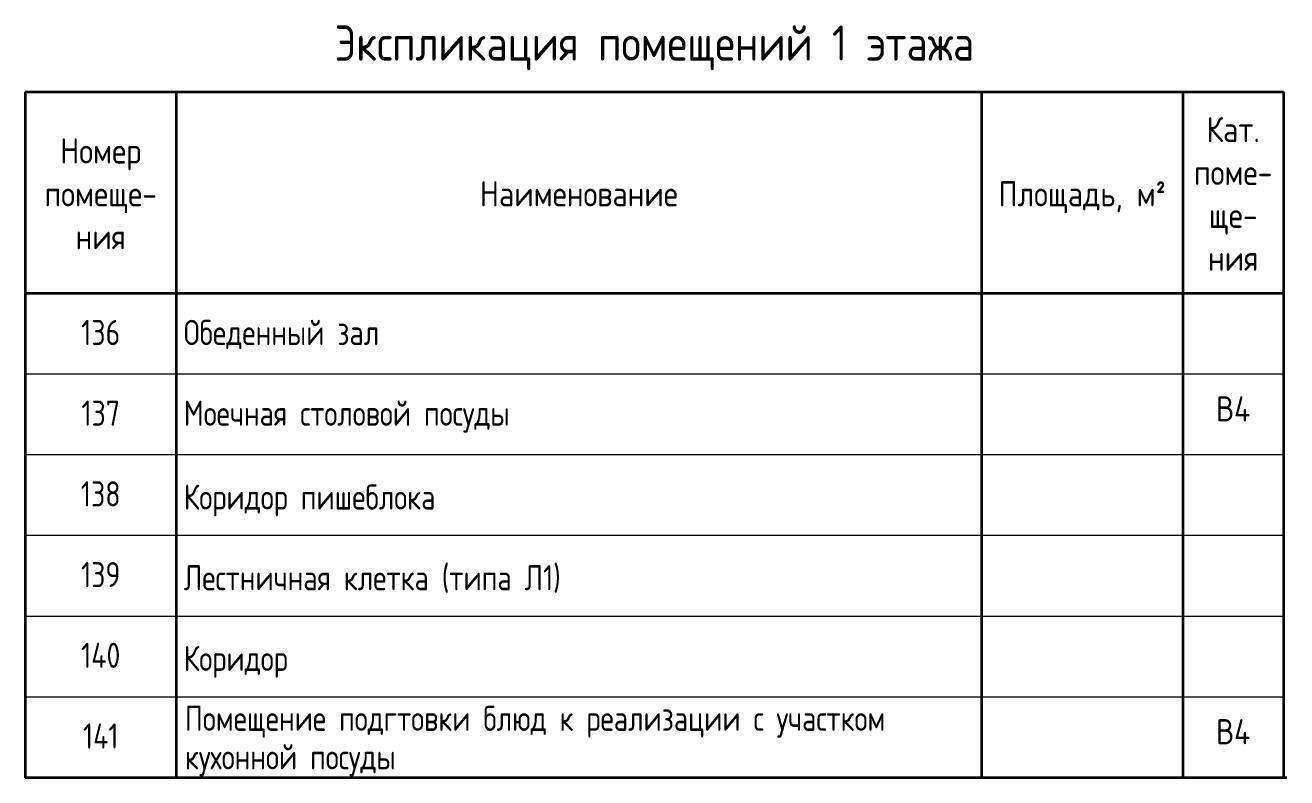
# Model space of a CAD drawing. Header units: millimetres. Extents: x -215207 to 92095, y -30385 to 123050.
# Drawn here: x 79563 to 92095, y 23535 to 31012 of the extents above; entities that cross this region are included whole.
import ezdxf

# ---------------------------------------------------------------- set-up
doc = ezdxf.new("R2010")
doc.units = ezdxf.units.MM
doc.layers.add('Графика', color=7, linetype='Continuous', lineweight=20)
doc.styles.add('GOST 2.304 type A_3', font='GOST2304A.ttf', dxfattribs={"height": 2.5})
doc.styles.add('GOST Common_3', font='GOST_Common.ttf', dxfattribs={"width": 0.9, "height": 2.5})
doc.styles.add('GOST Common_4', font='GOST_Common.ttf', dxfattribs={"width": 0.9, "height": 3.5})

msp = doc.modelspace()

# ---------------------------------------------------------------- linework, layer by layer
at = {"layer": 'Графика', "lineweight": 35}
for p, q in [((79562.5, 30350.9), (79562.5, 28346.3)), ((79562.5, 30350.9), (92063.3, 30350.9)), ((81062.5, 30350.9), (81062.5, 28346.3)), ((89062.5, 30350.9), (89062.5, 28346.3)), ((91062.5, 30350.9), (91062.5, 28346.3)), ((92062.5, 30350.9), (92062.5, 28346.3)), ((92063.3, 30350.9), (92063.3, 28346.3)), ((81062.5, 28346.3), (79562.5, 28346.3)), ((79562.5, 28346.3), (79562.5, 27544.4)), ((81062.5, 28346.3), (79562.5, 28346.3)), ((89062.5, 28346.3), (81062.5, 28346.3)), ((81062.5, 28346.3), (81062.5, 27544.4)), ((89062.5, 28346.3), (81062.5, 28346.3)), ((91062.5, 28346.3), (89062.5, 28346.3)), ((89062.5, 28346.3), (89062.5, 27544.4)), ((91062.5, 28346.3), (89062.5, 28346.3)), ((92062.5, 28346.3), (91062.5, 28346.3)), ((91062.5, 28346.3), (91062.5, 27544.4)), ((92062.5, 28346.3), (91062.5, 28346.3)), ((92062.5, 28346.3), (92062.5, 27544.4)), ((79562.5, 27544.4), (79562.5, 26742.6)), ((81062.5, 27544.4), (81062.5, 26742.6)), ((89062.5, 27544.4), (89062.5, 26742.6)), ((91062.5, 27544.4), (91062.5, 26742.6)), ((92062.5, 27544.4), (92062.5, 26742.6)), ((79562.5, 26742.6), (79562.5, 25940.8)), ((81062.5, 26742.6), (81062.5, 25940.8)), ((89062.5, 26742.6), (89062.5, 25940.8)), ((91062.5, 26742.6), (91062.5, 25940.8)), ((92062.5, 26742.6), (92062.5, 25940.8)), ((79562.5, 25940.8), (79562.5, 25138.9)), ((81062.5, 25940.8), (81062.5, 25138.9)), ((89062.5, 25940.8), (89062.5, 25138.9)), ((91062.5, 25940.8), (91062.5, 25138.9)), ((92062.5, 25940.8), (92062.5, 25138.9)), ((79562.5, 25138.9), (79562.5, 23535.2)), ((81062.5, 25138.9), (81062.5, 23535.2)), ((89062.5, 25138.9), (89062.5, 23535.2)), ((91062.5, 25138.9), (91062.5, 23535.2)), ((92062.5, 25138.9), (92062.5, 23535.2)), ((92095.1, 23535.2), (79562.5, 23535.2))]:
    msp.add_line(p, q, dxfattribs=at)
at = {"layer": 'Графика', "lineweight": 13}
for p, q in [((81062.5, 27544.4), (79562.5, 27544.4)), ((89062.5, 27544.4), (81062.5, 27544.4)), ((91062.5, 27544.4), (89062.5, 27544.4)), ((92062.5, 27544.4), (91062.5, 27544.4)), ((81062.5, 26742.6), (79562.5, 26742.6)), ((89062.5, 26742.6), (81062.5, 26742.6)), ((91062.5, 26742.6), (89062.5, 26742.6)), ((92062.5, 26742.6), (91062.5, 26742.6)), ((81062.5, 25940.8), (79562.5, 25940.8)), ((89062.5, 25940.8), (81062.5, 25940.8)), ((91062.5, 25940.8), (89062.5, 25940.8)), ((92062.5, 25940.8), (91062.5, 25940.8)), ((81062.5, 25138.9), (79562.5, 25138.9)), ((89062.5, 25138.9), (81062.5, 25138.9)), ((91062.5, 25138.9), (89062.5, 25138.9)), ((92062.5, 25138.9), (91062.5, 25138.9)), ((81062.5, 24337.1), (79562.5, 24337.1)), ((89062.5, 24337.1), (81062.5, 24337.1)), ((91062.5, 24337.1), (89062.5, 24337.1)), ((92062.5, 24337.1), (91062.5, 24337.1))]:
    msp.add_line(p, q, dxfattribs=at)

# ---------------------------------------------------------------- texts
at = {"layer": 'Графика'}
for s, insert, char_height, width, attachment_point, line_spacing_factor, style in [('Экспликация помещений 1 этажа', (85812.9, 31010), 350, 7640.414, 2, 1.022761, 'GOST Common_4'), ('Кат.\\Pпоме-\\Pще-\\Pния', (91562.5, 30101.4), 250, 962.447, 2, 1.022761, 'GOST Common_3'), ('Номер\\Pпомеще-\\Pния', (80312.5, 29888.4), 250, 1418.025, 2, 1.022761, 'GOST Common_3'), ('Наименование', (85062.5, 29462.2), 250, 2353.318, 2, 1.022761, 'GOST Common_3'), ('Площадь, м\\fGOST Common|b0|i0|c238|p34|;\\W.9;²', (90062.5, 29462.2), 250, 2009.372, 2, 1.022761, 'GOST Common_3'), ('136', (80312.5, 28084.3), 250, 509.601, 2, 0.919238, 'GOST 2.304 type A_3'), ('Обеденный зал ', (81137.5, 28084.3), 250, 3946.374, 1, 0.919238, 'GOST 2.304 type A_3'), ('{\\W0.9;В4}', (91562.5, 27325.3), 250, 184.042, 2, 1.022761, 'GOST Common_3'), ('137', (80312.5, 27282.4), 250, 488.368, 2, 0.919238, 'GOST 2.304 type A_3'), ('Моечная столовой посуды', (81137.5, 27282.4), 250, 7847.231, 1, 0.919238, 'GOST 2.304 type A_3'), ('138', (80312.5, 26480.6), 250, 509.601, 2, 0.919238, 'GOST 2.304 type A_3'), ('Коридор пишеблока ', (81137.5, 26450), 250, 6168.289, 1, 0.919238, 'GOST 2.304 type A_3'), ('139', (80312.5, 25678.8), 250, 509.601, 2, 0.919238, 'GOST 2.304 type A_3'), ('Лестничная клетка (типа Л1)', (81137.5, 25648.1), 250, 6168.289, 1, 0.919238, 'GOST 2.304 type A_3'), ('140', (80312.5, 24876.9), 250, 509.601, 2, 0.919238, 'GOST 2.304 type A_3'), ('Коридор ', (81137.5, 24846.3), 250, 6168.289, 1, 0.919238, 'GOST 2.304 type A_3'), ('Помещение подгтовки блюд к реализации с участком кухонной посуды', (81148.7, 24251.1), 250, 8072.516, 1, 0.919238, 'GOST 2.304 type A_3'), ('141', (80312.5, 24075.1), 250, 509.601, 2, 0.919238, 'GOST 2.304 type A_3'), ('{\\W0.9;В4}', (91562.5, 24118), 250, 184.042, 2, 1.022761, 'GOST Common_3')]:
    msp.add_mtext(s, dxfattribs=dict(at, insert=insert, char_height=char_height, width=width, attachment_point=attachment_point, line_spacing_factor=line_spacing_factor, style=style))

doc.saveas('drawing.dxf')
